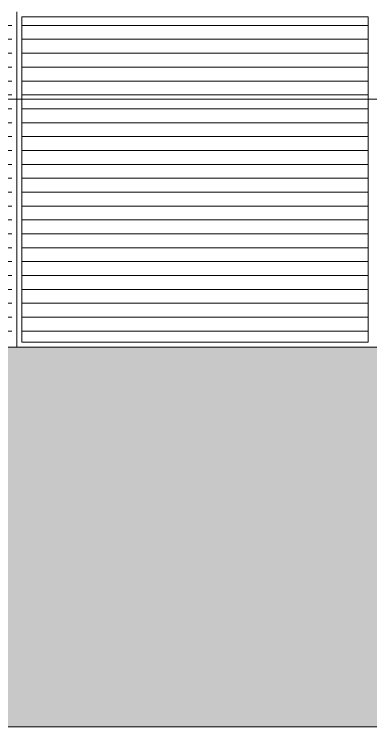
# Model space of a CAD drawing. Header units: metres. Extents: x -45 to 1930, y -347 to 488.
# Drawn here: x 152.663 to 155.107, y -146.249 to -141.365 of the extents above; entities that cross this region are included whole.
import ezdxf

# ---------------------------------------------------------------- set-up
doc = ezdxf.new("R2010")
doc.units = ezdxf.units.M
doc.layers.add('FLOATINGWINDOWS', color=2, linetype='Continuous', plot=False)
for name, color, linetype in [('SRAFY', 3, 'Continuous'), ('ZARIZOVAKY', 251, 'Continuous'), ('ZDIVO', 1, 'Continuous')]:
    doc.layers.add(name, color=color, linetype=linetype)

msp = doc.modelspace()

# ---------------------------------------------------------------- hatches: boundary and pattern name
at = {"layer": 'FLOATINGWINDOWS', "linetype": 'Continuous', "lineweight": 0}
h = msp.add_hatch(dxfattribs=at)
h.set_pattern_fill('LINE', color=256, scale=0.03, style=0)
h.set_pattern_definition([(0, (15.61587, -57.14514), (0, 0.09525), [])])
h.paths.add_polyline_path([(155.08972, -143.612185), (155.08972, -141.382185), (152.715397, -141.382185), (152.715397, -143.612185)])
h.paths.add_polyline_path([(152.645397, -143.612185), (152.645397, -141.382185), (150.236075, -141.382185), (150.236075, -143.612185)])
at = {"layer": 'SRAFY', "linetype": 'Continuous', "lineweight": 0}
msp.add_hatch(color=251, dxfattribs=at).paths.add_polyline_path([(124.579286, -143.647185), (160.473648, -143.647185), (160.473648, -146.248956), (124.579286, -146.248956)])

# ---------------------------------------------------------------- linework, layer by layer
at = {"layer": 'FLOATINGWINDOWS', "linetype": 'Continuous', "lineweight": 0}
msp.add_line((152.680397, -143.647185), (152.680397, -141.347185), dxfattribs=at)
msp.add_lwpolyline([(152.715397, -141.382185), (155.08972, -141.382185), (155.08972, -143.612185), (152.715397, -143.612185)], close=True, dxfattribs=at)
at = {"layer": 'FLOATINGWINDOWS', "linetype": 'Continuous', "lineweight": 0, "flags": 128}
msp.add_lwpolyline([(124.579286, -143.647185), (160.473648, -143.647185), (160.473648, -146.248956), (124.579286, -146.248956)], close=True, dxfattribs=at)
at = {"layer": 'SRAFY', "linetype": 'Continuous', "lineweight": 0}
msp.add_line((124.579286, -146.248956), (160.473648, -146.248956), dxfattribs=at)
at = {"layer": 'ZARIZOVAKY', "linetype": 'Continuous', "lineweight": 0}
msp.add_line((160.473648, -141.947185), (149.2493, -141.947185), dxfattribs=at)
at = {"layer": 'ZDIVO', "linetype": 'Continuous', "lineweight": 0}
msp.add_line((160.473648, -143.647185), (124.579286, -143.647185), dxfattribs=at)

doc.saveas('drawing.dxf')
